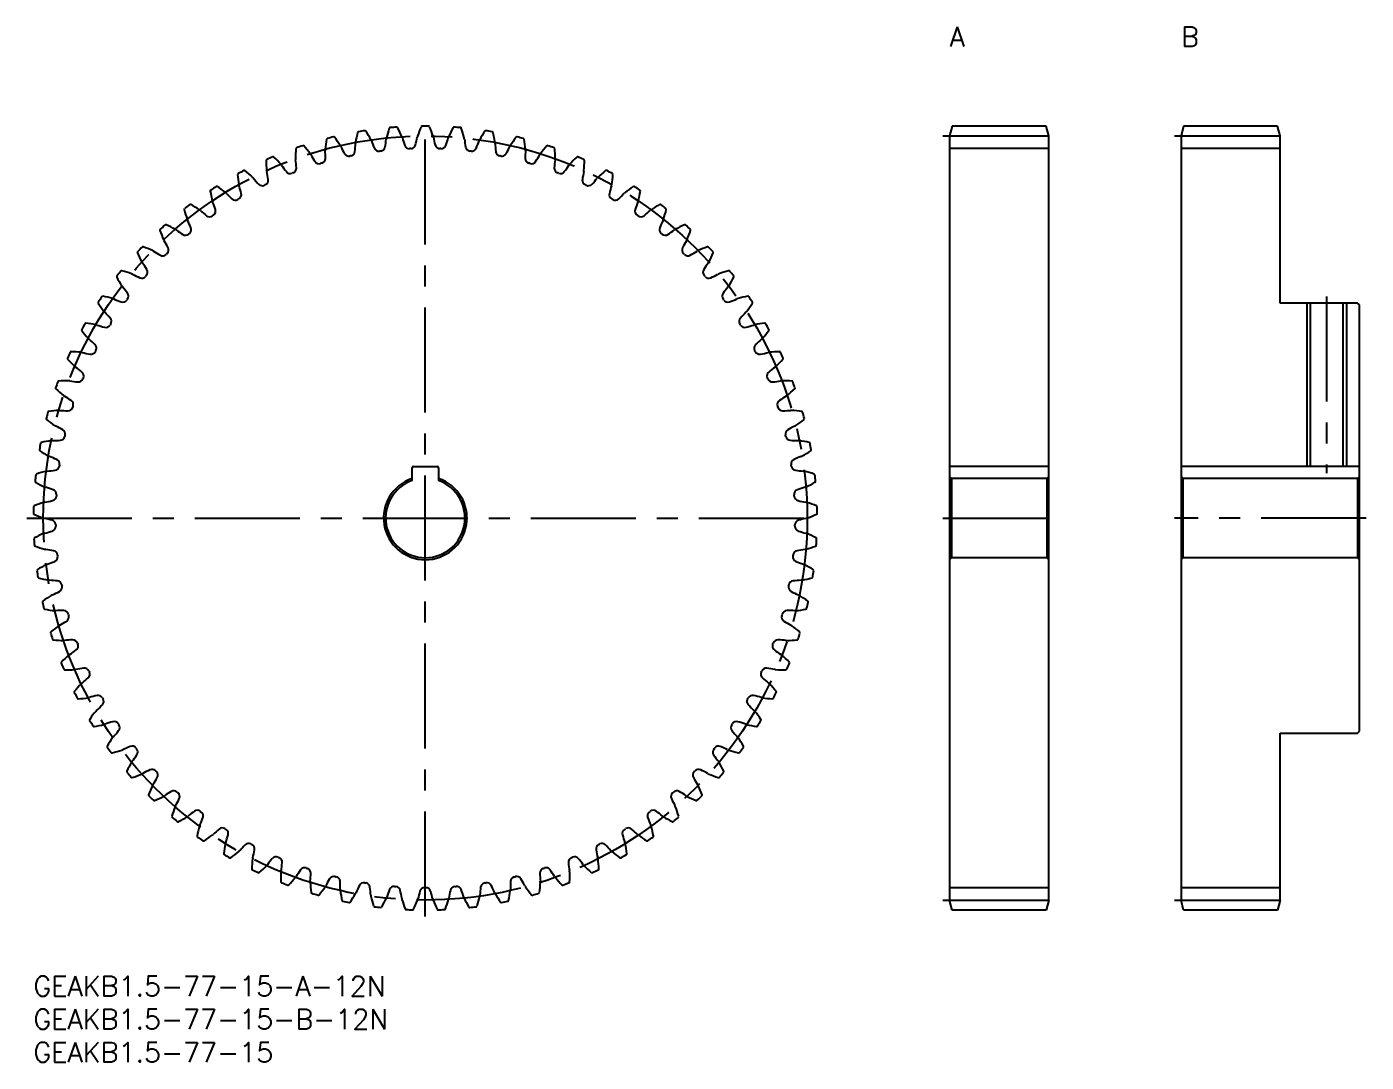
# Model space of a CAD drawing. Extents: x -1 to 201, y -13 to 144.
import ezdxf

# ---------------------------------------------------------------- set-up
doc = ezdxf.new("R2010")
doc.units = 0
doc.header["$LTSCALE"] = 0.5
doc.linetypes.add('CENTER', pattern=[50.8, 31.75, -6.35, 6.35, -6.35])
for name, color, linetype in [('MSM_CENTER', 1, 'CENTER'), ('MSM_CONTINUOUS', 7, 'CONTINUOUS'), ('MSM_NARROW', 5, 'CONTINUOUS'), ('MSM_PART_NUMBER', 7, 'CONTINUOUS')]:
    doc.layers.add(name, color=color, linetype=linetype)
doc.styles.get("Standard").update_dxf_attribs({"font": 'txt.shx', "height": 1, "bigfont": 'bigfont.shx'})

# ---------------------------------------------------------------- blocks, each defined once
blk = doc.blocks.new('*U2')
at = {"layer": 'MSM_PART_NUMBER'}
blk.add_text('GEAKB1.5-77-15-A-12N', height=3, dxfattribs=at).set_placement((0, -3))
blk = doc.blocks.new('*U3')
at = {"layer": 'MSM_PART_NUMBER'}
blk.add_text('GEAKB1.5-77-15-B-12N', height=3, dxfattribs=at).set_placement((0, -8))
blk = doc.blocks.new('*U4')
at = {"layer": 'MSM_PART_NUMBER'}
blk.add_text('GEAKB1.5-77-15', height=3, dxfattribs=at).set_placement((0, -13))
blk = doc.blocks.new('*U5')
at = {"layer": 'MSM_PART_NUMBER'}
blk.add_text('B', height=3, dxfattribs=at).set_placement((173.5, 140.5))
blk = doc.blocks.new('*U6')
at = {"layer": 'MSM_PART_NUMBER'}
blk.add_text('A', height=3, dxfattribs=at).set_placement((138.5, 140.5))

msp = doc.modelspace()

# ---------------------------------------------------------------- linework, layer by layer
at = {"layer": 'MSM_CENTER'}
for p, q in [((59.25, 9), (59.25, 129.5)), ((137.5, 127), (154.5, 127)), ((172.5, 127), (189.5, 127)), ((195.5, 102.75), (195.5, 76.05)), ((-1, 69.25), (119.5, 69.25)), ((137.5, 69.25), (154.5, 69.25)), ((201.5, 69.25), (172.5, 69.25)), ((137.5, 11.5), (154.5, 11.5)), ((172.5, 11.5), (189.5, 11.5))]:
    msp.add_line(p, q, dxfattribs=at)
msp.add_circle((59.25, 69.25), 57.75, dxfattribs=at)
at = {"layer": 'MSM_CONTINUOUS'}
for p, q in [((138.9, 128.5), (138.5, 127)), ((153.1, 128.5), (138.9, 128.5)), ((153.5, 127), (153.1, 128.5)), ((173.9, 128.5), (173.5, 127)), ((188.1, 128.5), (173.9, 128.5)), ((188.5, 127), (188.1, 128.5)), ((138.5, 127), (138.5, 11.5)), ((153.5, 11.5), (153.5, 127)), ((173.5, 127), (173.5, 11.5)), ((188.5, 101.75), (188.5, 127)), ((153.5, 125.12), (138.5, 125.12)), ((188.5, 125.12), (173.5, 125.12)), ((200.2, 101.75), (188.5, 101.75)), ((193.04, 101.75), (193.04, 77.05)), ((197.96, 101.75), (197.96, 77.05)), ((200.5, 101.45), (200.2, 101.75)), ((200.5, 37.05), (200.5, 101.45)), ((57.45, 77.05), (61.05, 77.05)), ((153.5, 77.05), (138.5, 77.05)), ((200.5, 77.05), (173.5, 77.05)), ((57.25, 74.91), (57.25, 76.85)), ((61.25, 76.85), (61.25, 74.91)), ((138.8, 75.25), (138.5, 75.55)), ((153.2, 75.25), (138.8, 75.25)), ((138.8, 75.25), (138.8, 63.25)), ((153.5, 75.55), (153.2, 75.25)), ((153.2, 75.25), (153.2, 63.25)), ((173.8, 75.25), (173.5, 75.55)), ((200.2, 75.25), (173.8, 75.25)), ((173.8, 75.25), (173.8, 63.25)), ((200.5, 75.55), (200.2, 75.25)), ((200.2, 75.25), (200.2, 63.25)), ((138.8, 63.25), (138.5, 62.95)), ((153.2, 63.25), (138.8, 63.25)), ((153.5, 62.95), (153.2, 63.25)), ((173.8, 63.25), (173.5, 62.95)), ((200.2, 63.25), (173.8, 63.25)), ((200.5, 62.95), (200.2, 63.25)), ((188.5, 11.5), (188.5, 36.75)), ((188.5, 36.75), (200.2, 36.75)), ((200.2, 36.75), (200.5, 37.05)), ((153.5, 13.38), (138.5, 13.38)), ((188.5, 13.38), (173.5, 13.38)), ((138.9, 10), (138.5, 11.5)), ((153.5, 11.5), (153.1, 10)), ((173.9, 10), (173.5, 11.5)), ((188.5, 11.5), (188.1, 10)), ((153.1, 10), (138.9, 10)), ((188.1, 10), (173.9, 10))]:
    msp.add_line(p, q, dxfattribs=at)
for centre, radius, start, end in [((49.16, 127.48), 0.15, 99.828, 165.99), ((59.25, 69.25), 59.25, 98.873, 99.8283), ((50.13, 127.64), 0.15, 32.7113, 98.873), ((34.06, 117.32), 19.25, 28.1818, 32.7113), ((72.04, 121.99), 19.25, 161.3147, 165.8442), ((53.94, 128.11), 0.15, 95.153, 161.3146), ((59.25, 69.25), 59.25, 94.1976, 95.153), ((54.92, 128.19), 0.15, 28.036, 94.1977), ((38.07, 119.21), 19.25, 23.5065, 28.036), ((76.29, 120.77), 19.25, 156.6393, 161.1688), ((58.76, 128.35), 0.15, 90.4777, 156.6393), ((59.25, 69.25), 59.25, 89.5223, 90.4777), ((59.74, 128.35), 0.15, 23.3607, 89.5223), ((42.21, 120.77), 19.25, 18.8312, 23.3607), ((80.43, 119.21), 19.25, 151.964, 156.4935), ((63.58, 128.19), 0.15, 85.8024, 151.964), ((59.25, 69.25), 59.25, 84.847, 85.8024), ((64.56, 128.11), 0.15, 18.6853, 84.847), ((46.46, 121.99), 19.25, 14.1558, 18.6853), ((84.44, 117.32), 19.25, 147.2887, 151.8182), ((68.37, 127.64), 0.15, 81.127, 147.2887), ((59.25, 69.25), 59.25, 80.1717, 81.127), ((69.34, 127.48), 0.15, 14.01, 80.1717), ((63.3, 123.37), 19.25, 170.6653, 175.1948), ((44.45, 126.47), 0.15, 104.5036, 170.6653), ((59.25, 69.25), 59.25, 103.5483, 104.5036), ((45.4, 126.71), 0.15, 37.3865, 103.5483), ((30.23, 115.11), 19.25, 32.8571, 37.3866), ((45.35, 124.88), 1.24, 24.7791, 32.8571), ((31.58, 126.27), 17.11, 354.5507, 358.5975), ((49.93, 125.82), 1.24, 170.5195, 178.5975), ((67.69, 122.86), 19.25, 165.99, 170.5195), ((49.93, 125.82), 1.24, 20.1038, 28.1818), ((67.17, 132.13), 17.11, 200.1038, 204.1506), ((36.32, 128.34), 17.11, 349.8754, 353.9222), ((54.58, 126.4), 1.24, 165.8442, 173.9222), ((54.58, 126.4), 1.24, 15.4285, 23.5065), ((72.27, 131.28), 17.11, 195.4285, 199.4753), ((56.85, 125.82), 0.75, 199.4753, 272.4334), ((57.03, 125.83), 0.75, 272.2419, 345.2001), ((41.22, 130.01), 17.11, 345.2001, 349.2469), ((59.25, 126.59), 1.24, 161.1688, 169.2469), ((59.25, 126.59), 1.24, 10.7531, 18.8312), ((77.28, 130.01), 17.11, 190.7531, 194.7999), ((61.47, 125.83), 0.75, 194.7999, 267.7581), ((61.65, 125.82), 0.75, 267.5666, 340.5247), ((46.23, 131.28), 17.11, 340.5247, 344.5715), ((63.92, 126.4), 1.24, 156.4935, 164.5715), ((63.92, 126.4), 1.24, 6.0778, 14.1558), ((82.18, 128.34), 17.11, 186.0778, 190.1246), ((51.33, 132.13), 17.11, 335.8494, 339.8962), ((68.57, 125.82), 1.24, 151.8182, 159.8962), ((50.81, 122.86), 19.25, 9.4805, 14.01), ((68.57, 125.82), 1.24, 1.4025, 9.4805), ((86.92, 126.27), 17.11, 181.4025, 185.4493), ((73.15, 124.88), 1.24, 147.1429, 155.2209), ((88.27, 115.11), 19.25, 142.6134, 147.1429), ((73.1, 126.71), 0.15, 76.4517, 142.6134), ((59.25, 69.25), 59.25, 75.4964, 76.4517), ((74.05, 126.47), 0.15, 9.3347, 75.4964), ((55.2, 123.37), 19.25, 4.8052, 9.3347), ((59.25, 69.25), 59.25, 112.8989, 113.8543), ((36.25, 123.69), 0.15, 46.7373, 112.8989), ((23.16, 109.78), 19.25, 42.2078, 46.7373), ((58.87, 123.52), 19.25, 175.3406, 179.8701), ((40.87, 123.56), 1.24, 179.8701, 187.9482), ((39.83, 125.07), 0.15, 109.1786, 175.3406), ((59.25, 69.25), 59.25, 108.2236, 109.179), ((40.77, 125.39), 0.15, 42.0618, 108.2236), ((26.59, 112.59), 19.25, 37.5325, 42.062), ((40.87, 123.56), 1.24, 29.4544, 37.5325), ((56.85, 132.59), 17.11, 209.4544, 213.5012), ((43.39, 123.61), 0.75, 286.2679, 359.226), ((45.35, 124.88), 1.24, 175.1948, 183.2728), ((27.03, 123.83), 17.11, 359.226, 3.2728), ((62.02, 132.57), 17.11, 204.7791, 208.8259), ((47.69, 124.68), 0.75, 208.8259, 281.784), ((59.25, 69.25), 55.88, 101.5926, 101.784), ((47.87, 124.72), 0.75, 281.5926, 354.5507), ((52.24, 125.44), 0.75, 204.1506, 277.1087), ((59.25, 69.25), 55.88, 96.9173, 97.1087), ((52.43, 125.46), 0.75, 276.9173, 349.8754), ((59.25, 69.25), 55.88, 92.2419, 92.4334), ((59.25, 69.25), 55.88, 87.5666, 87.7581), ((66.07, 125.46), 0.75, 190.1246, 263.0828), ((59.25, 69.25), 55.88, 82.8913, 83.0827), ((66.26, 125.44), 0.75, 262.8912, 335.8494), ((70.63, 124.72), 0.75, 185.4493, 258.4074), ((59.25, 69.25), 55.88, 78.216, 78.4074), ((70.81, 124.68), 0.75, 258.2159, 331.1741), ((56.48, 132.57), 17.11, 331.1741, 335.2209), ((91.47, 123.83), 17.11, 176.7272, 180.774), ((75.11, 123.61), 0.75, 180.774, 253.7321), ((73.15, 124.88), 1.24, 356.7272, 4.8052), ((61.65, 132.59), 17.11, 326.4988, 330.5456), ((77.63, 123.56), 1.24, 142.4675, 150.5456), ((91.91, 112.59), 19.25, 137.938, 142.4675), ((77.73, 125.39), 0.15, 71.7764, 137.938), ((59.25, 69.25), 59.25, 70.821, 71.7764), ((78.67, 125.07), 0.15, 4.6595, 70.821), ((59.63, 123.52), 19.25, 0.1299, 4.6594), ((77.63, 123.56), 1.24, 352.0518, 0.1299), ((95.34, 109.78), 19.25, 133.2627, 137.7922), ((82.25, 123.69), 0.15, 67.1011, 133.2627), ((59.25, 69.25), 59.25, 66.1457, 67.1011), ((59.25, 69.25), 59.25, 117.5743, 118.5296), ((31.89, 121.64), 0.15, 51.4125, 117.5743), ((19.98, 106.71), 19.25, 46.8831, 51.4126), ((35.35, 123.3), 0.15, 113.8539, 180.0159), ((54.45, 123.31), 19.25, 180.016, 184.5455), ((36.5, 121.88), 1.24, 184.5455, 192.6235), ((18.59, 117.87), 17.11, 8.5767, 12.6235), ((36.5, 121.88), 1.24, 34.1298, 42.2078), ((51.69, 132.18), 17.11, 214.1298, 218.1766), ((38.83, 122.07), 0.75, 218.1766, 291.1347), ((39.01, 122.13), 0.75, 290.9432, 3.9014), ((22.69, 121.02), 17.11, 3.9014, 7.9482), ((43.21, 123.55), 0.75, 213.5012, 286.4594), ((59.25, 69.25), 55.88, 106.2679, 106.4594), ((59.25, 69.25), 55.88, 73.5406, 73.7321), ((75.29, 123.55), 0.75, 253.5406, 326.4988), ((95.81, 121.02), 17.11, 172.0518, 176.0986), ((79.49, 122.13), 0.75, 176.0986, 249.0568), ((79.67, 122.07), 0.75, 248.8653, 321.8234), ((66.81, 132.18), 17.11, 321.8234, 325.8702), ((82, 121.88), 1.24, 137.7922, 145.8702), ((99.91, 117.87), 17.11, 167.3765, 171.4233), ((83.15, 123.3), 0.15, 359.9842, 66.1457), ((82, 121.88), 1.24, 347.3765, 355.4545), ((64.05, 123.31), 19.25, 355.4545, 359.984), ((98.52, 106.71), 19.25, 128.5874, 133.1169), ((86.61, 121.64), 0.15, 62.4257, 128.5874), ((59.25, 69.25), 59.25, 61.4704, 62.4257), ((31.02, 121.17), 0.15, 118.5293, 184.6913), ((50.06, 122.74), 19.25, 184.6913, 189.2208), ((32.29, 119.85), 1.24, 189.2208, 197.2988), ((14.76, 114.39), 17.11, 13.252, 17.2988), ((32.29, 119.85), 1.24, 38.8051, 46.8831), ((46.59, 131.35), 17.11, 218.8051, 222.8519), ((34.6, 120.23), 0.75, 222.8519, 295.81), ((59.25, 69.25), 55.88, 115.6185, 115.81), ((34.77, 120.31), 0.75, 295.6185, 8.5767), ((59.25, 69.25), 55.88, 110.9432, 111.1347), ((59.25, 69.25), 55.88, 68.8653, 69.0568), ((83.73, 120.31), 0.75, 171.4233, 244.3815), ((59.25, 69.25), 55.88, 64.19, 64.3815), ((83.9, 120.23), 0.75, 244.1899, 317.1481), ((71.91, 131.35), 17.11, 317.1481, 321.1949), ((86.21, 119.85), 1.24, 133.1169, 141.1949), ((103.74, 114.39), 17.11, 162.7012, 166.748), ((86.21, 119.85), 1.24, 342.7012, 350.7792), ((68.44, 122.74), 19.25, 350.7792, 355.3087), ((87.48, 121.17), 0.15, 355.3087, 61.4704), ((26.88, 118.7), 0.15, 123.2049, 189.3666), ((45.73, 121.81), 19.25, 189.3666, 193.8961), ((59.25, 69.25), 59.25, 122.2496, 123.2049), ((27.71, 119.23), 0.15, 56.0879, 122.2496), ((17.06, 103.38), 19.25, 51.5584, 56.0879), ((28.25, 117.48), 1.24, 43.4804, 51.5584), ((41.57, 130.12), 17.11, 223.4804, 227.5272), ((30.52, 118.05), 0.75, 227.5272, 300.4853), ((59.25, 69.25), 55.88, 120.2939, 120.4853), ((30.69, 118.14), 0.75, 300.2939, 13.252), ((87.81, 118.14), 0.75, 166.748, 239.7061), ((59.25, 69.25), 55.88, 59.5147, 59.7061), ((87.98, 118.05), 0.75, 239.5146, 312.4728), ((76.93, 130.12), 17.11, 312.4728, 316.5196), ((90.25, 117.48), 1.24, 128.4416, 136.5196), ((101.44, 103.38), 19.25, 123.9121, 128.4416), ((90.79, 119.23), 0.15, 57.7504, 123.9121), ((59.25, 69.25), 59.25, 56.7951, 57.7504), ((72.77, 121.81), 19.25, 346.1039, 350.6334), ((91.62, 118.7), 0.15, 350.6335, 56.7951), ((22.96, 115.9), 0.15, 127.8803, 194.0419), ((41.49, 120.53), 19.25, 194.0419, 198.5714), ((59.25, 69.25), 59.25, 126.9249, 127.8803), ((23.74, 116.5), 0.15, 60.7633, 126.9249), ((14.42, 99.83), 19.25, 56.2338, 60.7633), ((24.42, 114.8), 1.24, 48.1557, 56.2338), ((36.67, 128.47), 17.11, 228.1557, 232.2025), ((28.25, 117.48), 1.24, 193.8961, 201.9741), ((11.23, 110.62), 17.11, 17.9273, 21.9741), ((26.8, 115.65), 0.75, 304.9692, 17.9273), ((91.7, 115.65), 0.75, 162.0727, 235.0307), ((107.27, 110.62), 17.11, 158.0259, 162.0727), ((90.25, 117.48), 1.24, 338.0259, 346.1039), ((81.83, 128.47), 17.11, 307.7975, 311.8443), ((94.08, 114.8), 1.24, 123.7662, 131.8443), ((104.08, 99.83), 19.25, 119.2367, 123.7662), ((94.76, 116.5), 0.15, 53.0751, 119.2367), ((59.25, 69.25), 59.25, 52.1197, 53.0751), ((77.01, 120.53), 19.25, 341.4286, 345.9581), ((95.54, 115.9), 0.15, 345.9581, 52.1197), ((59.25, 69.25), 59.25, 131.6002, 132.5556), ((20.01, 113.44), 0.15, 65.4386, 131.6002), ((12.07, 96.07), 19.25, 60.9091, 65.4386), ((24.42, 114.8), 1.24, 198.5714, 206.6495), ((8.02, 106.56), 17.11, 22.6027, 26.6495), ((26.64, 115.54), 0.75, 232.2025, 305.1607), ((59.25, 69.25), 55.88, 124.9692, 125.1607), ((59.25, 69.25), 55.88, 54.8393, 55.0308), ((91.86, 115.54), 0.75, 234.8393, 307.7975), ((110.48, 106.56), 17.11, 153.3505, 157.3973), ((94.08, 114.8), 1.24, 333.3505, 341.4286), ((106.43, 96.07), 19.25, 114.5614, 119.0909), ((98.49, 113.44), 0.15, 48.3998, 114.5614), ((59.25, 69.25), 59.25, 47.4444, 48.3998), ((19.28, 112.78), 0.15, 132.5556, 198.7172), ((37.37, 118.91), 19.25, 198.7173, 203.2468), ((20.83, 111.81), 1.24, 52.8311, 60.9091), ((31.92, 126.43), 17.11, 232.8311, 236.8779), ((22.98, 112.73), 0.75, 236.8779, 309.836), ((59.25, 69.25), 55.88, 129.6445, 129.836), ((23.12, 112.85), 0.75, 309.6445, 22.6027), ((95.38, 112.85), 0.75, 157.3973, 230.3554), ((59.25, 69.25), 55.88, 50.164, 50.3555), ((95.52, 112.73), 0.75, 230.164, 303.1221), ((86.58, 126.43), 17.11, 303.1221, 307.1689), ((97.67, 111.81), 1.24, 119.0909, 127.1689), ((81.13, 118.91), 19.25, 336.7532, 341.2827), ((99.22, 112.78), 0.15, 341.2827, 47.4444), ((15.86, 109.38), 0.15, 137.2313, 203.3926), ((59.25, 69.25), 59.25, 136.2756, 137.2309), ((16.54, 110.1), 0.15, 70.1139, 136.2756), ((10.04, 92.14), 19.25, 65.5844, 70.1139), ((17.49, 108.53), 1.24, 57.5064, 65.5844), ((27.35, 124.02), 17.11, 237.5064, 241.5532), ((20.83, 111.81), 1.24, 203.2468, 211.3248), ((5.15, 102.26), 17.11, 27.278, 31.3248), ((19.69, 109.76), 0.75, 314.3198, 27.278), ((98.81, 109.76), 0.75, 152.722, 225.6801), ((113.35, 102.26), 17.11, 148.6752, 152.722), ((97.67, 111.81), 1.24, 328.6752, 336.7532), ((91.15, 124.02), 17.11, 298.4468, 302.4936), ((101.01, 108.53), 1.24, 114.4156, 122.4936), ((108.46, 92.14), 19.25, 109.8861, 114.4156), ((101.96, 110.1), 0.15, 43.7244, 109.8861), ((59.25, 69.25), 59.25, 42.7691, 43.7244), ((102.64, 109.38), 0.15, 336.6074, 42.7691), ((33.39, 116.96), 19.25, 203.3926, 207.9221), ((17.49, 108.53), 1.24, 207.9221, 216.0001), ((2.64, 97.74), 17.11, 31.9533, 36.0001), ((19.55, 109.63), 0.75, 241.5532, 314.5113), ((59.25, 69.25), 55.88, 134.3198, 134.5113), ((59.25, 69.25), 55.88, 45.4887, 45.6802), ((98.95, 109.63), 0.75, 225.4886, 298.4468), ((115.86, 97.74), 17.11, 143.9999, 148.0467), ((101.01, 108.53), 1.24, 323.9999, 332.0779), ((85.11, 116.96), 19.25, 332.0779, 336.6074), ((12.74, 105.71), 0.15, 141.9066, 208.0679), ((29.59, 114.7), 19.25, 208.0679, 212.5974), ((59.25, 69.25), 59.25, 140.9509, 141.9062), ((13.35, 106.48), 0.15, 74.7892, 140.9509), ((8.34, 88.05), 19.25, 70.2597, 74.7892), ((14.42, 105), 1.24, 62.1817, 70.2597), ((22.99, 121.23), 17.11, 242.1817, 246.2285), ((16.39, 106.26), 0.75, 246.2285, 319.1866), ((59.25, 69.25), 55.88, 138.9952, 139.1866), ((16.52, 106.4), 0.75, 318.9952, 31.9533), ((101.98, 106.4), 0.75, 148.0467, 221.0048), ((59.25, 69.25), 55.88, 40.8134, 41.0048), ((102.11, 106.26), 0.75, 220.8133, 293.7715), ((95.51, 121.23), 17.11, 293.7715, 297.8183), ((104.08, 105), 1.24, 109.7403, 117.8183), ((110.16, 88.05), 19.25, 105.2108, 109.7403), ((105.15, 106.48), 0.15, 39.0491, 105.2108), ((88.91, 114.7), 19.25, 327.4026, 331.9321), ((59.25, 69.25), 59.25, 38.0938, 39.0491), ((105.76, 105.71), 0.15, 331.9321, 38.0938), ((14.42, 105), 1.24, 212.5974, 220.6754), ((0.5, 93.03), 17.11, 36.6286, 40.6754), ((118, 93.03), 17.11, 139.3246, 143.3714), ((104.08, 105), 1.24, 319.3246, 327.4026), ((9.92, 101.8), 0.15, 146.5819, 212.7432), ((25.99, 112.13), 19.25, 212.7432, 217.2727), ((59.25, 69.25), 59.25, 145.6262, 146.5816), ((10.47, 102.62), 0.15, 79.4646, 145.6262), ((6.98, 83.84), 19.25, 74.9351, 79.4646), ((11.66, 101.23), 1.24, 66.857, 74.9351), ((18.87, 118.1), 17.11, 246.857, 250.9038), ((13.52, 102.64), 0.75, 250.9038, 323.862), ((59.25, 69.25), 55.88, 143.6705, 143.862), ((13.63, 102.8), 0.75, 323.6705, 36.6286), ((104.87, 102.8), 0.75, 143.3714, 216.3294), ((59.25, 69.25), 55.88, 36.138, 36.3295), ((104.98, 102.64), 0.75, 216.138, 289.0962), ((99.63, 118.1), 17.11, 289.0962, 293.143), ((106.84, 101.23), 1.24, 105.0649, 113.143), ((111.52, 83.84), 19.25, 100.5354, 105.0649), ((92.51, 112.13), 19.25, 322.7273, 327.2568), ((108.03, 102.62), 0.15, 34.3738, 100.5354), ((59.25, 69.25), 59.25, 33.4184, 34.3738), ((108.58, 101.8), 0.15, 327.2569, 33.4184), ((11.66, 101.23), 1.24, 217.2727, 225.3508), ((-1.24, 88.17), 17.11, 41.304, 45.3508), ((11.05, 98.97), 0.75, 328.3458, 41.304), ((107.45, 98.97), 0.75, 138.696, 211.6541), ((119.74, 88.17), 17.11, 134.6492, 138.696), ((106.84, 101.23), 1.24, 314.6492, 322.7273), ((7.43, 97.67), 0.15, 151.2573, 217.4185), ((59.25, 69.25), 59.25, 150.3015, 151.2569), ((22.6, 109.28), 19.25, 217.4186, 221.9481), ((7.91, 98.53), 0.15, 84.1399, 150.3015), ((5.96, 79.53), 19.25, 79.6104, 84.1399), ((9.21, 97.24), 1.24, 71.5324, 79.6104), ((15.02, 114.65), 17.11, 251.5324, 255.5792), ((10.95, 98.81), 0.75, 255.5792, 328.5373), ((59.25, 69.25), 55.88, 148.3458, 148.5373), ((59.25, 69.25), 55.88, 31.4627, 31.6542), ((107.55, 98.81), 0.75, 211.4627, 284.4208), ((103.48, 114.65), 17.11, 284.4208, 288.4676), ((109.29, 97.24), 1.24, 100.3896, 108.4676), ((112.54, 79.53), 19.25, 95.8601, 100.3896), ((95.9, 109.28), 19.25, 318.0519, 322.5814), ((110.59, 98.53), 0.15, 29.6985, 95.8601), ((59.25, 69.25), 59.25, 28.7431, 29.6985), ((111.07, 97.67), 0.15, 322.5814, 28.7431), ((9.21, 97.24), 1.24, 221.948, 230.0261), ((-2.58, 83.17), 17.11, 45.9793, 50.0261), ((8.79, 94.94), 0.75, 333.0211, 45.9793), ((109.71, 94.94), 0.75, 134.0207, 206.9788), ((121.08, 83.17), 17.11, 129.9739, 134.0207), ((109.29, 97.24), 1.24, 309.9739, 318.052), ((5.29, 93.35), 0.15, 155.9326, 222.0939), ((59.25, 69.25), 59.25, 154.9769, 155.9322), ((19.46, 106.16), 19.25, 222.0939, 226.6234), ((5.7, 94.25), 0.15, 88.8152, 154.9769), ((5.3, 75.15), 19.25, 84.2857, 88.8152), ((7.1, 93.07), 1.24, 76.2077, 84.2857), ((11.47, 110.89), 17.11, 256.2077, 260.2545), ((8.7, 94.77), 0.75, 260.2545, 333.2127), ((59.25, 69.25), 55.88, 153.0211, 153.2126), ((59.25, 69.25), 55.88, 26.7874, 26.9789), ((109.8, 94.77), 0.75, 206.7874, 279.7455), ((107.03, 110.89), 17.11, 279.7455, 283.7923), ((111.4, 93.07), 1.24, 95.7143, 103.7923), ((113.2, 75.15), 19.25, 91.1848, 95.7143), ((99.04, 106.16), 19.25, 313.3766, 317.9061), ((112.8, 94.25), 0.15, 25.0231, 91.1848), ((59.25, 69.25), 59.25, 24.0678, 25.0231), ((113.21, 93.35), 0.15, 317.9061, 24.0678), ((7.1, 93.07), 1.24, 226.6234, 234.7014), ((-3.51, 78.09), 17.11, 50.6546, 54.7014), ((6.86, 90.74), 0.75, 337.6965, 50.6546), ((111.64, 90.74), 0.75, 129.3454, 202.3035), ((122.01, 78.09), 17.11, 125.2986, 129.3454), ((111.4, 93.07), 1.24, 305.2986, 313.3766), ((59.25, 69.25), 59.25, 159.6522, 160.6075), ((3.84, 89.8), 0.15, 93.4905, 159.6522), ((5, 70.74), 19.25, 88.961, 93.4905), ((5.33, 88.74), 1.24, 80.883, 88.961), ((8.24, 106.86), 17.11, 260.883, 264.9298), ((6.79, 90.56), 0.75, 264.9298, 337.8879), ((59.25, 69.25), 55.88, 157.6965, 157.8879), ((59.25, 69.25), 55.88, 22.1121, 22.3035), ((111.71, 90.56), 0.75, 202.112, 275.0702), ((110.26, 106.86), 17.11, 275.0702, 279.117), ((113.17, 88.74), 1.24, 91.039, 99.117), ((113.5, 70.74), 19.25, 86.5095, 91.039), ((114.66, 89.8), 0.15, 20.3478, 86.5095), ((59.25, 69.25), 59.25, 19.3925, 20.3478), ((3.5, 88.87), 0.15, 160.6079, 226.7692), ((16.59, 102.79), 19.25, 226.7692, 231.2987), ((5.33, 88.74), 1.24, 231.2987, 239.3767), ((-4.02, 72.94), 17.11, 55.3299, 59.3767), ((122.52, 72.94), 17.11, 120.6233, 124.6701), ((113.17, 88.74), 1.24, 300.6233, 308.7013), ((101.91, 102.79), 19.25, 308.7013, 313.2308), ((115, 88.87), 0.15, 313.2308, 19.3925), ((59.25, 69.25), 59.25, 164.3275, 165.2829), ((2.35, 85.22), 0.15, 98.1659, 164.3275), ((5.06, 66.31), 19.25, 93.6364, 98.1659), ((3.92, 84.28), 1.24, 85.5583, 93.6364), ((5.34, 102.58), 17.11, 265.5583, 269.6051), ((5.23, 86.22), 0.75, 269.6051, 342.5633), ((5.28, 86.4), 0.75, 342.3718, 55.3299), ((59.25, 69.25), 55.88, 162.3718, 162.5633), ((113.22, 86.4), 0.75, 124.6701, 197.6282), ((59.25, 69.25), 55.88, 17.4367, 17.6282), ((113.27, 86.22), 0.75, 197.4367, 270.3949), ((113.16, 102.58), 17.11, 270.3949, 274.4417), ((114.58, 84.28), 1.24, 86.3636, 94.4417), ((113.44, 66.31), 19.25, 81.8341, 86.3636), ((116.15, 85.22), 0.15, 15.6725, 81.8341), ((59.25, 69.25), 59.25, 14.7171, 15.6725), ((2.09, 84.26), 0.15, 165.2829, 231.4445), ((13.99, 99.2), 19.25, 231.4445, 235.974), ((3.92, 84.28), 1.24, 235.974, 244.0521), ((-4.11, 67.77), 17.11, 60.0053, 64.0521), ((122.61, 67.77), 17.11, 115.9479, 119.9947), ((114.58, 84.28), 1.24, 295.9479, 304.026), ((104.51, 99.2), 19.25, 304.026, 308.5555), ((116.41, 84.26), 0.15, 308.5555, 14.7171), ((2.8, 98.07), 17.11, 270.2337, 274.2805), ((4.02, 81.76), 0.75, 274.2805, 347.2386), ((4.07, 81.94), 0.75, 347.0471, 60.0053), ((59.25, 69.25), 55.88, 167.0471, 167.2386), ((114.43, 81.94), 0.75, 119.9947, 192.9529), ((59.25, 69.25), 55.88, 12.7614, 12.9529), ((114.48, 81.76), 0.75, 192.7614, 265.7195), ((115.7, 98.07), 17.11, 265.7195, 269.7663), ((59.25, 69.25), 59.25, 169.0028, 169.9582), ((1.06, 79.56), 0.15, 169.9582, 236.1198), ((11.7, 95.41), 19.25, 236.1199, 240.6494), ((1.24, 80.52), 0.15, 102.8412, 169.0028), ((5.48, 61.9), 19.25, 98.3117, 102.8412), ((2.88, 79.72), 1.24, 90.2337, 98.3117), ((115.62, 79.72), 1.24, 81.6883, 89.7663), ((113.02, 61.9), 19.25, 77.1588, 81.6883), ((106.8, 95.41), 19.25, 299.3506, 303.8801), ((117.26, 80.52), 0.15, 10.9972, 77.1588), ((59.25, 69.25), 59.25, 10.0418, 10.9972), ((117.44, 79.56), 0.15, 303.8803, 10.0418), ((2.88, 79.72), 1.24, 240.6493, 248.7274), ((-3.78, 62.61), 17.11, 64.6806, 68.7274), ((3.19, 77.21), 0.75, 278.9558, 351.9139), ((3.21, 77.4), 0.75, 351.7224, 64.6806), ((59.25, 69.25), 55.88, 171.7224, 171.9139), ((57.45, 76.85), 0.2, 90, 180), ((61.05, 76.85), 0.2, 0, 90), ((115.29, 77.4), 0.75, 115.3194, 188.2776), ((59.25, 69.25), 55.88, 8.0861, 8.2776), ((115.31, 77.21), 0.75, 188.0861, 261.0442), ((122.28, 62.61), 17.11, 111.2726, 115.3194), ((115.62, 79.72), 1.24, 291.2726, 299.3507), ((59.25, 69.25), 59.25, 173.6782, 174.6335), ((0.51, 75.76), 0.15, 107.5165, 173.6782), ((6.26, 57.54), 19.25, 102.987, 107.5165), ((2.21, 75.09), 1.24, 94.909, 102.987), ((0.64, 93.38), 17.11, 274.909, 278.9558), ((59.25, 69.25), 6.3, 108.5094, 71.4906), ((117.86, 93.38), 17.11, 261.0442, 265.091), ((116.29, 75.09), 1.24, 77.013, 85.091), ((112.24, 57.54), 19.25, 72.4835, 77.013), ((117.99, 75.76), 0.15, 6.3218, 72.4835), ((59.25, 69.25), 59.25, 5.3665, 6.3218), ((0.41, 74.78), 0.15, 174.6335, 240.7952), ((9.73, 91.45), 19.25, 240.7952, 245.3247), ((2.21, 75.09), 1.24, 245.3247, 253.4027), ((-3.03, 57.5), 17.11, 69.3559, 73.4027), ((2.74, 72.81), 0.75, 356.3978, 69.3559), ((59.25, 69.25), 6, 109.4712, 70.5288), ((115.76, 72.81), 0.75, 110.6441, 183.6022), ((121.53, 57.5), 17.11, 106.5973, 110.6441), ((116.29, 75.09), 1.24, 286.5973, 294.6753), ((108.77, 91.45), 19.25, 294.6753, 299.2048), ((118.09, 74.78), 0.15, 299.2048, 5.3665), ((59.25, 69.25), 59.25, 178.3535, 179.3088), ((0.17, 70.95), 0.15, 112.192, 178.3535), ((7.39, 53.26), 19.25, 107.6623, 112.1918), ((1.93, 70.42), 1.24, 99.5843, 107.6623), ((-1.13, 88.52), 17.11, 279.5843, 283.6311), ((2.73, 72.62), 0.75, 283.6311, 356.5892), ((59.25, 69.25), 55.88, 176.3978, 176.5892), ((59.25, 69.25), 55.88, 3.4108, 3.6022), ((115.77, 72.62), 0.75, 183.4107, 256.3689), ((119.63, 88.52), 17.11, 256.3689, 260.4157), ((116.57, 70.42), 1.24, 72.3377, 80.4157), ((111.11, 53.26), 19.25, 67.8082, 72.3377), ((118.33, 70.95), 0.15, 1.6465, 67.8082), ((59.25, 69.25), 59.25, 0.6912, 1.6465), ((0.15, 69.96), 0.15, 179.3088, 245.4705), ((8.08, 87.34), 19.25, 245.4705, 250), ((1.93, 70.42), 1.24, 250, 258.078), ((-1.87, 52.46), 17.11, 74.0312, 78.078), ((2.63, 68.19), 0.75, 1.0731, 74.0312), ((115.87, 68.19), 0.75, 105.9688, 178.9269), ((120.37, 52.46), 17.11, 101.922, 105.9688), ((116.57, 70.42), 1.24, 281.922, 290), ((110.42, 87.34), 19.25, 290, 294.5295), ((118.35, 69.96), 0.15, 294.5295, 0.6912), ((8.86, 49.09), 19.25, 112.3377, 116.8672), ((2.02, 65.74), 1.24, 104.2596, 112.3377), ((-2.5, 83.53), 17.11, 284.2596, 288.3064), ((2.64, 68), 0.75, 288.3064, 1.2646), ((59.25, 69.25), 55.88, 181.0731, 181.2646), ((59.25, 69.25), 55.88, 358.7354, 358.9269), ((115.86, 68), 0.75, 178.7354, 251.6936), ((121, 83.53), 17.11, 251.6936, 255.7404), ((116.48, 65.74), 1.24, 67.6623, 75.7404), ((109.64, 49.09), 19.25, 63.1328, 67.6623), ((0.23, 66.13), 0.15, 116.8673, 183.0288), ((59.25, 69.25), 59.25, 183.0288, 183.9842), ((0.29, 65.14), 0.15, 183.9842, 250.1458), ((6.78, 83.11), 19.25, 250.1458, 254.6753), ((111.72, 83.11), 19.25, 285.3247, 289.8542), ((118.21, 65.14), 0.15, 289.8542, 356.0158), ((118.27, 66.13), 0.15, 356.9712, 63.1328), ((59.25, 69.25), 59.25, 356.0158, 356.9712), ((2.02, 65.74), 1.24, 254.6753, 262.7534), ((-0.29, 47.53), 17.11, 78.7066, 82.7534), ((2.91, 63.58), 0.75, 5.7484, 78.7066), ((2.93, 63.39), 0.75, 292.9818, 5.9399), ((59.25, 69.25), 55.88, 185.7484, 185.9399), ((115.57, 63.39), 0.75, 174.0601, 247.0182), ((59.25, 69.25), 55.88, 354.0601, 354.2516), ((115.59, 63.58), 0.75, 101.2934, 174.2516), ((118.79, 47.53), 17.11, 97.2466, 101.2934), ((116.48, 65.74), 1.24, 277.2466, 285.3247), ((0.68, 61.33), 0.15, 121.5426, 187.7041), ((59.25, 69.25), 59.25, 187.7041, 188.6595), ((10.68, 45.05), 19.25, 117.013, 121.5425), ((2.5, 61.09), 1.24, 108.935, 117.013), ((-3.46, 78.45), 17.11, 288.935, 292.9818), ((121.96, 78.45), 17.11, 247.0182, 251.065), ((116, 61.09), 1.24, 62.987, 71.065), ((107.82, 45.05), 19.25, 58.4575, 62.987), ((59.25, 69.25), 59.25, 351.3405, 352.2959), ((117.82, 61.33), 0.15, 352.2959, 58.4575), ((0.82, 60.35), 0.15, 188.6595, 254.8211), ((5.82, 78.79), 19.25, 254.8212, 259.3506), ((2.5, 61.09), 1.24, 259.3506, 267.4287), ((1.67, 42.75), 17.11, 83.3819, 87.4287), ((3.56, 59.01), 0.75, 10.4237, 83.3819), ((3.59, 58.82), 0.75, 297.6571, 10.6152), ((59.25, 69.25), 55.88, 190.4237, 190.6152), ((114.91, 58.82), 0.75, 169.3848, 242.3429), ((59.25, 69.25), 55.88, 349.3848, 349.5763), ((114.94, 59.01), 0.75, 96.6181, 169.5763), ((116.83, 42.75), 17.11, 92.5713, 96.6181), ((116, 61.09), 1.24, 272.5713, 280.6494), ((112.68, 78.79), 19.25, 280.6494, 285.1788), ((117.68, 60.35), 0.15, 285.1788, 351.3405), ((1.52, 56.58), 0.15, 126.2179, 192.3795), ((12.81, 41.17), 19.25, 121.6883, 126.2178), ((3.35, 56.49), 1.24, 113.6103, 121.6883), ((-4, 73.31), 17.11, 293.6103, 297.6571), ((122.5, 73.31), 17.11, 242.3429, 246.3897), ((115.15, 56.49), 1.24, 58.3117, 66.3897), ((105.69, 41.17), 19.25, 53.7822, 58.3117), ((116.98, 56.58), 0.15, 347.6205, 53.7822), ((59.25, 69.25), 59.25, 192.3795, 193.3348), ((1.74, 55.62), 0.15, 193.3348, 259.4965), ((5.23, 74.4), 19.25, 259.4965, 264.026), ((3.35, 56.49), 1.24, 264.026, 272.104), ((4.03, 38.15), 17.11, 88.0572, 92.104), ((4.58, 54.5), 0.75, 15.0991, 88.0572), ((59.25, 69.25), 55.88, 195.0991, 195.2905), ((59.25, 69.25), 55.88, 344.7095, 344.9009), ((113.92, 54.5), 0.75, 91.9428, 164.9009), ((114.47, 38.15), 17.11, 87.896, 91.9428), ((115.15, 56.49), 1.24, 267.896, 275.974), ((113.27, 74.4), 19.25, 275.974, 280.5035), ((116.76, 55.62), 0.15, 280.5035, 346.6652), ((59.25, 69.25), 59.25, 346.6652, 347.6205), ((15.25, 37.48), 19.25, 126.3636, 130.8931), ((4.58, 51.98), 1.24, 118.2856, 126.3636), ((-4.12, 68.14), 17.11, 298.2856, 302.3324), ((4.63, 54.32), 0.75, 302.3324, 15.2905), ((113.87, 54.32), 0.75, 164.7094, 237.6676), ((122.62, 68.14), 17.11, 237.6676, 241.7144), ((113.92, 51.98), 1.24, 53.6364, 61.7144), ((103.25, 37.48), 19.25, 49.1069, 53.6364), ((2.75, 51.92), 0.15, 130.8933, 197.0548), ((59.25, 69.25), 59.25, 197.0548, 198.0101), ((3.05, 50.98), 0.15, 198.0101, 264.1718), ((4.99, 69.98), 19.25, 264.1718, 268.7013), ((4.58, 51.98), 1.24, 268.7013, 276.7793), ((6.74, 33.75), 17.11, 92.7325, 96.7793), ((5.96, 50.09), 0.75, 19.7744, 92.7325), ((112.54, 50.09), 0.75, 87.2675, 160.2256), ((111.76, 33.75), 17.11, 83.2207, 87.2675), ((113.92, 51.98), 1.24, 263.2207, 271.2987), ((113.51, 69.98), 19.25, 271.2987, 275.8282), ((115.45, 50.98), 0.15, 275.8282, 341.9899), ((59.25, 69.25), 59.25, 341.9899, 342.9452), ((115.75, 51.92), 0.15, 342.9452, 49.1068), ((6.17, 47.58), 1.24, 122.9609, 131.039), ((-3.82, 62.98), 17.11, 302.9609, 307.0077), ((6.03, 49.91), 0.75, 307.0077, 19.9659), ((59.25, 69.25), 55.88, 199.7744, 199.9659), ((112.47, 49.91), 0.75, 160.0341, 232.9923), ((59.25, 69.25), 55.88, 340.0341, 340.2256), ((122.32, 62.98), 17.11, 232.9923, 237.0391), ((112.33, 47.58), 1.24, 48.961, 57.0391), ((4.35, 47.37), 0.15, 135.5685, 201.7301), ((59.25, 69.25), 59.25, 201.7301, 202.6855), ((17.99, 34), 19.25, 131.039, 135.5685), ((100.51, 34), 19.25, 44.4315, 48.961), ((59.25, 69.25), 59.25, 337.3145, 338.2699), ((114.15, 47.37), 0.15, 338.2695, 44.4315), ((4.72, 46.46), 0.15, 202.6855, 268.8471), ((5.11, 65.55), 19.25, 268.8471, 273.3766), ((6.17, 47.58), 1.24, 273.3766, 281.4547), ((9.81, 29.59), 17.11, 97.4079, 101.4547), ((-3.1, 57.86), 17.11, 307.6363, 311.683), ((7.7, 45.81), 0.75, 24.4497, 97.4079), ((7.78, 45.64), 0.75, 311.683, 24.6412), ((59.25, 69.25), 55.88, 204.4497, 204.6412), ((110.72, 45.64), 0.75, 155.3588, 228.317), ((59.25, 69.25), 55.88, 335.3588, 335.5503), ((110.8, 45.81), 0.75, 82.5921, 155.5503), ((121.6, 57.86), 17.11, 228.317, 232.3637), ((108.69, 29.59), 17.11, 78.5453, 82.5921), ((112.33, 47.58), 1.24, 258.5453, 266.6234), ((113.39, 65.55), 19.25, 266.6234, 271.1529), ((113.78, 46.46), 0.15, 271.1529, 337.3145), ((6.32, 42.97), 0.15, 140.2438, 206.4054), ((59.25, 69.25), 59.25, 206.4054, 207.3608), ((21, 30.75), 19.25, 135.7143, 140.2438), ((8.11, 43.32), 1.24, 127.6363, 135.7143), ((110.39, 43.32), 1.24, 44.2857, 52.3637), ((97.5, 30.75), 19.25, 39.7562, 44.2857), ((59.25, 69.25), 59.25, 332.6392, 333.5946), ((112.18, 42.97), 0.15, 333.5942, 39.7562), ((6.76, 42.09), 0.15, 207.3608, 273.5225), ((5.59, 61.15), 19.25, 273.5225, 278.0519), ((8.11, 43.32), 1.24, 278.0519, 286.13), ((13.21, 25.69), 17.11, 102.0832, 106.13), ((-1.96, 52.82), 17.11, 312.3116, 316.3584), ((9.78, 41.69), 0.75, 29.125, 102.0832), ((9.88, 41.52), 0.75, 316.3584, 29.3165), ((59.25, 69.25), 55.88, 209.125, 209.3165), ((108.62, 41.52), 0.75, 150.6835, 223.6416), ((59.25, 69.25), 55.88, 330.6835, 330.875), ((108.72, 41.69), 0.75, 77.9168, 150.8749), ((120.46, 52.82), 17.11, 223.6416, 227.6884), ((105.29, 25.69), 17.11, 73.87, 77.9168), ((110.39, 43.32), 1.24, 253.87, 261.9481), ((112.91, 61.15), 19.25, 261.9481, 266.4775), ((111.74, 42.09), 0.15, 266.4775, 332.6392), ((8.63, 38.74), 0.15, 144.9191, 211.0808), ((24.26, 27.76), 19.25, 140.3896, 144.9191), ((59.25, 69.25), 59.25, 211.0808, 212.0361), ((10.39, 39.24), 1.24, 132.3116, 140.3896), ((12.2, 37.75), 0.75, 33.8004, 106.7585), ((106.3, 37.75), 0.75, 73.2415, 146.1996), ((108.11, 39.24), 1.24, 39.6104, 47.6884), ((94.24, 27.76), 19.25, 35.0809, 39.6104), ((59.25, 69.25), 59.25, 327.9639, 328.9192), ((109.87, 38.74), 0.15, 328.9189, 35.0809), ((9.15, 37.9), 0.15, 212.0361, 278.1978), ((6.43, 56.81), 19.25, 278.1978, 282.7273), ((10.39, 39.24), 1.24, 282.7273, 290.8053), ((16.91, 22.08), 17.11, 106.7585, 110.8053), ((-0.42, 47.88), 17.11, 316.9869, 321.0337), ((59.25, 69.25), 55.88, 213.8004, 213.9918), ((12.3, 37.59), 0.75, 321.0337, 33.9919), ((106.2, 37.59), 0.75, 146.0081, 218.9663), ((59.25, 69.25), 55.88, 326.0082, 326.1996), ((118.92, 47.88), 17.11, 218.9663, 223.0131), ((101.59, 22.08), 17.11, 69.1947, 73.2415), ((108.11, 39.24), 1.24, 249.1947, 257.2727), ((112.07, 56.81), 19.25, 257.2727, 261.8022), ((109.35, 37.9), 0.15, 261.8022, 327.9639), ((11.29, 34.72), 0.15, 149.5944, 215.7561), ((27.76, 25.05), 19.25, 145.0649, 149.5944), ((59.25, 69.25), 59.25, 215.7561, 216.7114), ((13, 35.36), 1.24, 136.9869, 145.0649), ((20.9, 18.79), 17.11, 111.4338, 115.4806), ((14.92, 34.02), 0.75, 38.4757, 111.4338), ((59.25, 69.25), 55.88, 218.4757, 218.6672), ((59.25, 69.25), 55.88, 321.3328, 321.5243), ((103.58, 34.02), 0.75, 68.5662, 141.5243), ((97.6, 18.79), 17.11, 64.5194, 68.5662), ((105.5, 35.36), 1.24, 34.9351, 43.0131), ((90.74, 25.05), 19.25, 30.4056, 34.9351), ((59.25, 69.25), 59.25, 323.2886, 324.2439), ((107.21, 34.72), 0.15, 324.2435, 30.4055), ((11.87, 33.92), 0.15, 216.7114, 282.8731), ((7.62, 52.54), 19.25, 282.8731, 287.4026), ((13, 35.36), 1.24, 287.4026, 295.4806), ((15.92, 31.7), 1.24, 141.6622, 149.7403), ((1.52, 43.09), 17.11, 321.6622, 325.709), ((15.04, 33.87), 0.75, 325.709, 38.6672), ((103.46, 33.87), 0.75, 141.3328, 214.291), ((116.98, 43.09), 17.11, 214.291, 218.3378), ((102.58, 31.7), 1.24, 30.2597, 38.3378), ((105.5, 35.36), 1.24, 244.5194, 252.5974), ((110.88, 52.54), 19.25, 252.5974, 257.1269), ((106.63, 33.92), 0.15, 257.1269, 323.2886), ((14.26, 30.92), 0.15, 154.2698, 220.4314), ((31.47, 22.63), 19.25, 149.7403, 154.2698), ((59.25, 69.25), 59.25, 220.4314, 221.3868), ((9.15, 48.39), 19.25, 287.5484, 292.0779), ((15.92, 31.7), 1.24, 292.0779, 300.156), ((25.14, 15.83), 17.11, 116.1092, 120.156), ((17.94, 30.52), 0.75, 43.151, 116.1092), ((59.25, 69.25), 55.88, 223.151, 223.3425), ((18.07, 30.38), 0.75, 330.3843, 43.3425), ((100.43, 30.38), 0.75, 136.6575, 209.6157), ((59.25, 69.25), 55.88, 316.6575, 316.849), ((100.56, 30.52), 0.75, 63.8908, 136.849), ((93.36, 15.83), 17.11, 59.844, 63.8908), ((102.58, 31.7), 1.24, 239.844, 247.9221), ((109.35, 48.39), 19.25, 247.9221, 252.4516), ((87.03, 22.63), 19.25, 25.7302, 30.2597), ((59.25, 69.25), 59.25, 318.6132, 319.5686), ((104.24, 30.92), 0.15, 319.5682, 25.7302), ((14.91, 30.18), 0.15, 221.3868, 287.5484), ((35.36, 20.52), 19.25, 154.4156, 158.9451), ((19.12, 28.3), 1.24, 146.3376, 154.4156), ((3.84, 38.47), 17.11, 326.3376, 330.3843), ((114.66, 38.47), 17.11, 209.6157, 213.6624), ((99.38, 28.3), 1.24, 25.5844, 33.6624), ((83.14, 20.52), 19.25, 21.0549, 25.5844), ((103.59, 30.18), 0.15, 252.4516, 318.6132), ((17.54, 27.38), 0.15, 158.9451, 225.1067), ((59.25, 69.25), 59.25, 225.1067, 226.0621), ((18.24, 26.69), 0.15, 226.0621, 292.2237), ((11.02, 44.37), 19.25, 292.2237, 296.7532), ((19.12, 28.3), 1.24, 296.7532, 304.8313), ((29.61, 13.23), 17.11, 120.7845, 124.8313), ((21.23, 27.28), 0.75, 47.8263, 120.7845), ((6.54, 34.06), 17.11, 331.0129, 335.0597), ((59.25, 69.25), 55.88, 227.8263, 228.0178), ((21.37, 27.16), 0.75, 335.0597, 48.0178), ((97.13, 27.16), 0.75, 131.9822, 204.9403), ((111.96, 34.06), 17.11, 204.9403, 208.9871), ((59.25, 69.25), 55.88, 311.9822, 312.1737), ((97.27, 27.28), 0.75, 59.2155, 132.1737), ((88.89, 13.23), 17.11, 55.1687, 59.2155), ((99.38, 28.3), 1.24, 235.1687, 243.2468), ((107.48, 44.37), 19.25, 243.2468, 247.7763), ((100.26, 26.69), 0.15, 247.7763, 313.9379), ((59.25, 69.25), 59.25, 313.9379, 314.8933), ((100.96, 27.38), 0.15, 314.8936, 21.0549), ((39.41, 18.74), 19.25, 159.0909, 163.6204), ((22.59, 25.16), 1.24, 151.0129, 159.0909), ((34.27, 11), 17.11, 125.4598, 129.5066), ((24.78, 24.33), 0.75, 52.5017, 125.4598), ((59.25, 69.25), 55.88, 232.5017, 232.6931), ((24.93, 24.21), 0.75, 339.735, 52.6931), ((93.57, 24.21), 0.75, 127.3068, 200.265), ((59.25, 69.25), 55.88, 307.3069, 307.4983), ((93.72, 24.33), 0.75, 54.5402, 127.4983), ((84.23, 11), 17.11, 50.4934, 54.5402), ((95.91, 25.16), 1.24, 20.9091, 28.9871), ((79.09, 18.74), 19.25, 16.3796, 20.9091), ((21.09, 24.12), 0.15, 163.6204, 229.7821), ((59.25, 69.25), 59.25, 229.7821, 230.7374), ((21.85, 23.49), 0.15, 230.7374, 296.8991), ((13.21, 40.53), 19.25, 296.8991, 301.4286), ((22.59, 25.16), 1.24, 301.4286, 309.5066), ((43.6, 17.29), 19.25, 163.7662, 168.2957), ((26.31, 22.32), 1.24, 155.6882, 163.7662), ((9.58, 29.88), 17.11, 335.6882, 339.735), ((28.56, 21.67), 0.75, 57.177, 130.1351), ((59.25, 69.25), 55.88, 237.177, 237.3685), ((59.25, 69.25), 55.88, 302.6315, 302.823), ((89.94, 21.67), 0.75, 49.8649, 122.823), ((108.92, 29.88), 17.11, 200.265, 204.3118), ((92.19, 22.32), 1.24, 16.2338, 24.3118), ((74.9, 17.29), 19.25, 11.7043, 16.2338), ((95.91, 25.16), 1.24, 230.4934, 238.5714), ((105.29, 40.53), 19.25, 238.5714, 243.1009), ((96.65, 23.49), 0.15, 243.1009, 309.2626), ((59.25, 69.25), 59.25, 309.2626, 310.2179), ((97.41, 24.12), 0.15, 310.2183, 16.3796), ((24.89, 21.16), 0.15, 168.2957, 234.4574), ((59.25, 69.25), 59.25, 234.4574, 235.4127), ((25.7, 20.6), 0.15, 235.4127, 301.5744), ((15.7, 36.87), 19.25, 301.5744, 306.1039), ((26.31, 22.32), 1.24, 306.1039, 314.1819), ((39.1, 9.16), 17.11, 130.1351, 134.1819), ((12.96, 25.96), 17.11, 340.3635, 344.4103), ((28.72, 21.56), 0.75, 344.4103, 57.3685), ((89.78, 21.56), 0.75, 122.6315, 195.5897), ((105.54, 25.96), 17.11, 195.5897, 199.6365), ((79.4, 9.16), 17.11, 45.8181, 49.8649), ((92.19, 22.32), 1.24, 225.8181, 233.8961), ((102.8, 36.87), 19.25, 233.8961, 238.4256), ((92.8, 20.6), 0.15, 238.4256, 304.5873), ((59.25, 69.25), 59.25, 304.5873, 305.5426), ((93.61, 21.16), 0.15, 305.5426, 11.7043), ((47.89, 16.18), 19.25, 168.4416, 172.9711), ((28.93, 18.52), 0.15, 172.9711, 239.1327), ((59.25, 69.25), 59.25, 239.1327, 240.0881), ((30.24, 19.79), 1.24, 160.3635, 168.4416), ((18.48, 33.43), 19.25, 306.2497, 310.7792), ((30.24, 19.79), 1.24, 310.7792, 318.8573), ((44.07, 7.71), 17.11, 134.8105, 138.8573), ((32.54, 19.32), 0.75, 61.8523, 134.8105), ((59.25, 69.25), 55.88, 241.8523, 242.0438), ((32.7, 19.23), 0.75, 349.0856, 62.0438), ((16.64, 22.33), 17.11, 345.0389, 349.0856), ((85.8, 19.23), 0.75, 117.9562, 190.9144), ((101.86, 22.33), 17.11, 190.9144, 194.9611), ((59.25, 69.25), 55.88, 297.9562, 298.1477), ((85.96, 19.32), 0.75, 45.1895, 118.1477), ((74.43, 7.71), 17.11, 41.1427, 45.1895), ((88.26, 19.79), 1.24, 221.1427, 229.2208), ((100.02, 33.43), 19.25, 229.2208, 233.7503), ((59.25, 69.25), 59.25, 299.9119, 300.8673), ((88.26, 19.79), 1.24, 11.5584, 19.6365), ((70.61, 16.18), 19.25, 7.0289, 11.5584), ((89.57, 18.52), 0.15, 300.8673, 7.0289), ((29.78, 18.02), 0.15, 240.0881, 306.2497), ((52.25, 15.43), 19.25, 173.1169, 177.6464), ((33.16, 16.22), 0.15, 177.6464, 243.808), ((34.37, 17.59), 1.24, 165.0389, 173.1169), ((21.54, 30.22), 19.25, 310.925, 315.4545), ((34.37, 17.59), 1.24, 315.4545, 323.5326), ((49.13, 6.68), 17.11, 139.4858, 143.5326), ((36.7, 17.31), 0.75, 66.5276, 139.4858), ((59.25, 69.25), 55.88, 246.5276, 246.7191), ((36.87, 17.24), 0.75, 353.761, 66.7191), ((20.61, 19.01), 17.11, 349.7142, 353.761), ((41, 15.65), 0.75, 71.2029, 144.1611), ((59.25, 69.25), 55.88, 251.203, 251.3944), ((41.18, 15.58), 0.75, 358.4363, 71.3944), ((77.32, 15.58), 0.75, 108.6055, 181.5637), ((59.25, 69.25), 55.88, 288.6056, 288.797), ((77.5, 15.65), 0.75, 35.8389, 108.797), ((81.63, 17.24), 0.75, 113.2809, 186.239), ((97.89, 19.01), 17.11, 186.239, 190.2858), ((59.25, 69.25), 55.88, 293.2809, 293.4724), ((81.8, 17.31), 0.75, 40.5142, 113.4724), ((69.37, 6.68), 17.11, 36.4674, 40.5142), ((84.13, 17.59), 1.24, 216.4674, 224.5455), ((96.96, 30.22), 19.25, 224.5455, 229.075), ((84.13, 17.59), 1.24, 6.8831, 14.9611), ((66.25, 15.43), 19.25, 2.3536, 6.8831), ((85.34, 16.22), 0.15, 296.1923, 2.3536), ((88.72, 18.02), 0.15, 233.7503, 299.9119), ((59.25, 69.25), 59.25, 243.808, 244.7634), ((34.05, 15.79), 0.15, 244.7634, 310.925), ((56.66, 15.04), 19.25, 177.7922, 182.3217), ((38.67, 15.74), 1.24, 169.7142, 177.7922), ((37.57, 14.27), 0.15, 182.3217, 248.4834), ((24.85, 27.28), 19.25, 315.6004, 320.1299), ((38.67, 15.74), 1.24, 320.1299, 328.2079), ((54.27, 6.07), 17.11, 144.1611, 148.2079), ((43.1, 14.24), 1.24, 174.3895, 182.4675), ((61.09, 15.01), 19.25, 182.4675, 186.997), ((24.83, 16.03), 17.11, 354.3895, 358.4363), ((59.43, 5.87), 17.11, 148.8364, 152.8832), ((45.43, 14.34), 0.75, 75.8783, 148.8364), ((59.25, 69.25), 55.88, 255.8783, 256.0698), ((45.62, 14.29), 0.75, 3.1116, 76.0697), ((29.28, 13.4), 17.11, 359.0648, 3.1116), ((89.22, 13.4), 17.11, 176.8884, 180.9352), ((72.88, 14.29), 0.75, 103.9302, 176.8884), ((59.25, 69.25), 55.88, 283.9302, 284.1217), ((73.07, 14.34), 0.75, 31.1636, 104.1217), ((59.07, 5.87), 17.11, 27.1168, 31.1636), ((57.41, 15.01), 19.25, 353.003, 357.5325), ((93.67, 16.03), 17.11, 181.5637, 185.6105), ((75.4, 14.24), 1.24, 357.5325, 5.6105), ((64.23, 6.07), 17.11, 31.7921, 35.8389), ((79.83, 15.74), 1.24, 211.7921, 219.8701), ((93.65, 27.28), 19.25, 219.8701, 224.3996), ((80.93, 14.27), 0.15, 291.517, 357.6783), ((79.83, 15.74), 1.24, 2.2078, 10.2858), ((61.84, 15.04), 19.25, 357.6783, 2.2078), ((84.45, 15.79), 0.15, 229.075, 295.2366), ((59.25, 69.25), 59.25, 295.2366, 296.192), ((59.25, 69.25), 59.25, 248.4834, 249.4387), ((38.49, 13.91), 0.15, 249.4387, 315.6004), ((42.13, 12.68), 0.15, 186.997, 253.1587), ((59.25, 69.25), 59.25, 253.1587, 254.114), ((43.07, 12.41), 0.15, 254.114, 320.2757), ((28.38, 24.61), 19.25, 320.2757, 324.8052), ((43.1, 14.24), 1.24, 324.8052, 332.8832), ((47.63, 13.1), 1.24, 179.0648, 187.1429), ((65.5, 15.34), 19.25, 187.1429, 191.6724), ((32.12, 22.25), 19.25, 324.951, 329.4805), ((47.63, 13.1), 1.24, 329.4805, 337.5585), ((64.6, 6.1), 17.11, 153.5118, 157.5586), ((49.96, 13.39), 0.75, 80.5536, 153.5118), ((59.25, 69.25), 55.88, 260.5536, 260.7451), ((50.14, 13.36), 0.75, 7.7869, 80.745), ((33.93, 11.15), 17.11, 3.7401, 7.7869), ((52.25, 12.34), 1.24, 183.7402, 191.8182), ((69.73, 6.74), 17.11, 158.1871, 162.2339), ((54.54, 12.82), 0.75, 85.2289, 158.1871), ((59.25, 69.25), 55.88, 265.2289, 265.4204), ((54.73, 12.81), 0.75, 12.4623, 85.4203), ((38.75, 9.28), 17.11, 8.4155, 12.4623), ((74.79, 7.8), 17.11, 162.8624, 166.9092), ((59.16, 12.63), 0.75, 89.9042, 162.8624), ((59.25, 69.25), 55.88, 269.9043, 270.0957), ((59.34, 12.63), 0.75, 17.1376, 90.0957), ((43.71, 7.8), 17.11, 13.0908, 17.1376), ((79.75, 9.28), 17.11, 167.5377, 171.5845), ((63.77, 12.81), 0.75, 94.5796, 167.5377), ((59.25, 69.25), 55.88, 274.5796, 274.7711), ((63.96, 12.82), 0.75, 21.8129, 94.7711), ((48.77, 6.74), 17.11, 17.7661, 21.8129), ((66.25, 12.34), 1.24, 348.1818, 356.2598), ((84.57, 11.15), 17.11, 172.2131, 176.2599), ((68.36, 13.36), 0.75, 99.2549, 172.2131), ((59.25, 69.25), 55.88, 279.2549, 279.4464), ((68.54, 13.39), 0.75, 26.4882, 99.4464), ((53.9, 6.1), 17.11, 22.4414, 26.4882), ((70.87, 13.1), 1.24, 202.4415, 210.5195), ((86.38, 22.25), 19.25, 210.5195, 215.049), ((53, 15.34), 19.25, 348.3276, 352.8571), ((70.87, 13.1), 1.24, 352.8571, 0.9352), ((75.4, 14.24), 1.24, 207.1168, 215.1948), ((90.12, 24.61), 19.25, 215.1948, 219.7243), ((75.43, 12.41), 0.15, 219.7243, 285.886), ((59.25, 69.25), 59.25, 285.886, 286.8413), ((76.37, 12.68), 0.15, 286.8413, 353.003), ((80.01, 13.91), 0.15, 224.3996, 290.5613), ((59.25, 69.25), 59.25, 290.5613, 291.5166), ((46.79, 11.48), 0.15, 191.6724, 257.834), ((59.25, 69.25), 59.25, 257.834, 258.7894), ((47.76, 11.28), 0.15, 258.7894, 324.951), ((69.87, 16.03), 19.25, 191.8182, 196.3477), ((51.55, 10.65), 0.15, 196.3477, 262.5093), ((59.25, 69.25), 59.25, 262.5093, 263.4647), ((52.52, 10.53), 0.15, 263.4647, 329.6263), ((36.05, 20.19), 19.25, 329.6263, 334.1558), ((52.25, 12.34), 1.24, 334.1558, 342.2339), ((56.91, 11.96), 1.24, 188.4155, 196.4935), ((74.18, 17.07), 19.25, 196.4935, 201.023), ((56.35, 10.22), 0.15, 201.023, 267.1847), ((40.12, 18.46), 19.25, 334.3017, 338.8312), ((56.91, 11.96), 1.24, 338.8312, 346.9092), ((61.59, 11.96), 1.24, 193.0908, 201.1688), ((78.38, 18.46), 19.25, 201.1688, 205.6983), ((62.15, 10.22), 0.15, 272.8153, 338.977), ((44.32, 17.07), 19.25, 338.977, 343.5065), ((61.59, 11.96), 1.24, 343.5065, 351.5845), ((66.25, 12.34), 1.24, 197.7661, 205.8442), ((82.45, 20.19), 19.25, 205.8442, 210.3737), ((65.98, 10.53), 0.15, 210.3737, 276.5353), ((59.25, 69.25), 59.25, 276.5353, 277.4907), ((66.95, 10.65), 0.15, 277.4907, 343.6523), ((48.63, 16.03), 19.25, 343.6523, 348.1818), ((70.74, 11.28), 0.15, 215.049, 281.2106), ((59.25, 69.25), 59.25, 281.2106, 282.166), ((71.71, 11.48), 0.15, 282.166, 348.3276), ((59.25, 69.25), 59.25, 267.1847, 268.14), ((57.33, 10.18), 0.15, 268.14, 334.3017), ((61.17, 10.18), 0.15, 205.6983, 271.86), ((59.25, 69.25), 59.25, 271.86, 272.8153)]:
    msp.add_arc(centre, radius, start, end, dxfattribs=at)
at = {"layer": 'MSM_NARROW'}
for p, q in [((192.5, 101.75), (192.5, 77.05)), ((198.5, 101.75), (198.5, 77.05))]:
    msp.add_line(p, q, dxfattribs=at)

# ---------------------------------------------------------------- block references
at = {"layer": 'MSM_CONTINUOUS'}
for name in ['*U6', '*U5', '*U2', '*U3', '*U4']:
    msp.add_blockref(name, (0, 0), dxfattribs=at)

doc.saveas('drawing.dxf')
